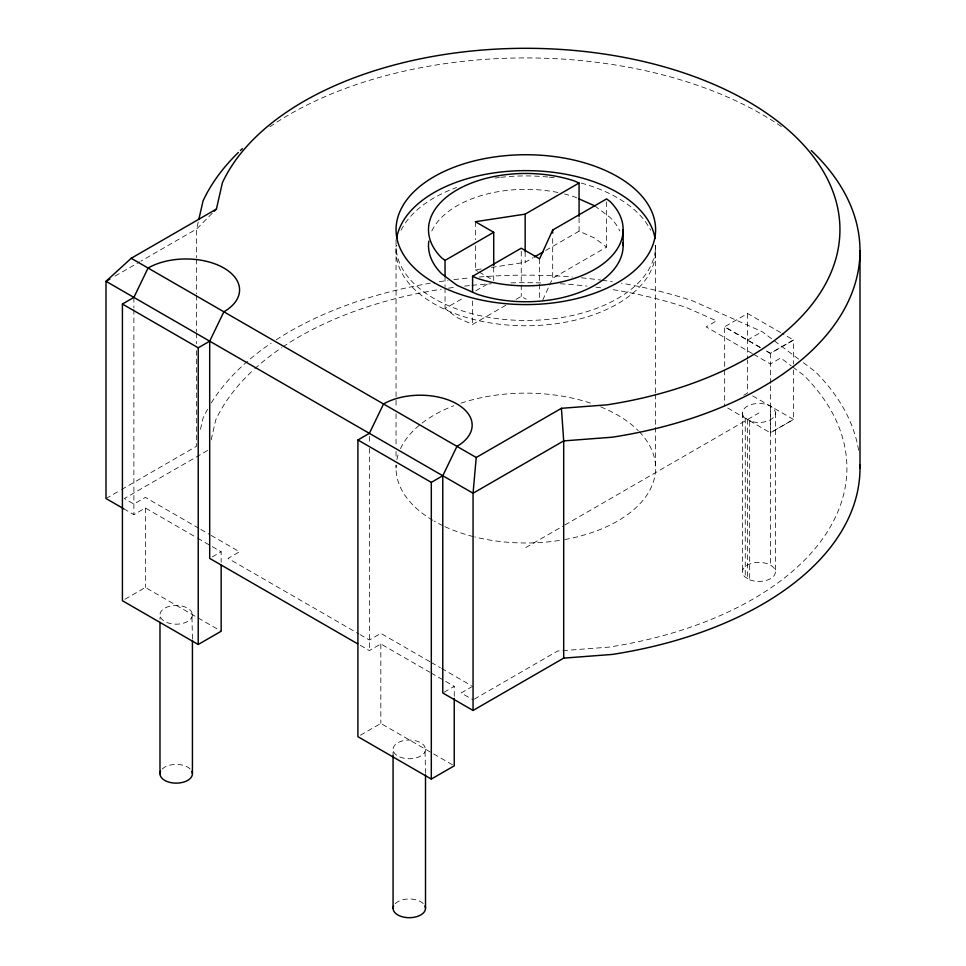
<?xml version="1.0" encoding="UTF-8"?>
<svg xmlns="http://www.w3.org/2000/svg" width="966" height="966" viewBox="0 0 966 966"><rect width="100%" height="100%" fill="white"/><g stroke="black" fill="none" stroke-linecap="round" stroke-linejoin="round"><path stroke-width="0.72" stroke-dasharray="4.83 3.62" d="M198.247 221.963L196.641 228.978L196.641 257.644M200.481 429.363L203.041 418.133A334.176 192.934 0 0 1 207.557 409.258M211.18 439.832L215.684 420.089A321.086 185.375 0 0 1 253.768 369.616M542.711 300.112L548.954 286.407M549.582 285.042L552.697 278.196L552.697 236.054M212.23 213.281L196.641 228.978L140.964 261.122M770.385 383.357L770.385 353.363L793.484 339.996L782.025 333.367M115.063 276.083L139.672 261.871M106.006 498.528L120.243 490.305M121.547 489.557L196.641 446.207L196.641 349.656M505.87 305.232L472.579 324.455L457.003 317.548L445.048 308.552L464.26 297.468M475.779 290.814L488.591 283.424M491.477 267.425L525.166 262.305L532.87 257.85M545.705 250.448L579.069 231.176L594.645 238.083L606.6 247.079L552.697 278.196M207.63 450.458L124.36 498.528L133.888 504.035L145.359 497.405L199.527 528.692M123.745 508.78L133.888 514.624L145.359 508.007L196.327 537.434M516.122 299.315L521.242 296.357L526.132 299.182M124.964 599.246L145.359 587.473L221.166 631.245M212.242 556.923L221.166 551.779L221.166 562.272M780.745 332.642L747.612 313.503L724.476 326.858L760.182 347.482M747.442 340.117L758.914 333.499M770.385 353.363L765.301 350.416L770.385 353.363L793.521 340.008L793.484 363.989M743.784 395.179L747.612 392.981L747.612 359.992M525.83 547.541L563.601 525.733M564.905 524.985L758.914 412.965M360.282 645.336L369.362 650.589L380.833 643.96L429.785 672.215M360.451 735.211L380.833 723.437L454.249 765.821M444.058 692.236L454.249 686.343L454.249 696.836M472.603 686.343L461.132 692.972L473.062 699.855M474.366 699.106L557.636 651.024L608.93 647.123A321.086 185.375 0 0 0 803.893 375.376L792.325 366.682M475.357 245.787L475.357 269.864L481.213 268.983M576.787 197.897L574.492 196.883A97.337 56.197 0 0 0 564.542 193.997M749.676 579.721L750.654 580.155A16.494 9.527 0 0 0 775.155 573.562A16.494 9.527 0 0 0 756.04 562.538A16.494 9.527 0 0 0 744.617 576.678L749.676 579.721L749.676 420.79M752.393 353.58L706.122 326.858L716.494 320.869L686.367 307.526A321.086 185.375 0 0 0 610.44 289.245M753.673 354.317L770.385 363.965L780.757 357.975L791.166 365.812M752.707 395.927L793.484 419.461L770.385 432.84L725.949 406.976M475.357 269.864L477.808 271.277M479.027 271.989L493.711 280.466L493.711 266.918M200.819 529.428L209.851 534.645M211.143 535.393L239.52 551.779L228.048 558.396L359.002 633.998M429.955 661.722L380.833 633.37L369.362 639.987L360.294 634.747M431.247 662.471L440.291 667.687M441.583 668.436L471.311 685.594M197.644 538.195L221.166 551.779M431.065 672.964L454.249 686.343M760.23 347.458L724.669 326.75L724.669 406.215M798.628 359.123L762.126 331.64L692.912 300.981A334.176 192.934 0 0 0 621.428 283.195M803.374 362.685L815.232 371.608A334.176 192.934 0 0 1 858.581 450.301M594.645 205.818L610.114 217.459A97.337 56.197 0 0 1 619.846 231.007M425.511 773.38L424.955 746.972A16.217 9.37 0 0 0 413.484 740.342L409.282 740.028A16.217 9.37 0 0 0 393.065 749.387L393.065 755.388M192.427 638.816L191.872 612.396A16.217 9.37 0 0 0 180.401 605.779L176.198 605.453A16.217 9.37 0 0 0 159.982 614.823L159.982 619.327M793.484 369.978L793.484 419.461L770.385 432.84L770.385 384.854M775.408 412.965L775.408 571.908M770.578 406.239L770.578 565.182M747.612 313.503L747.612 358.483M747.539 419.534L747.539 578.477M745.257 418.206L745.257 577.149M742.407 412.965L742.407 571.908M655.6 392.643L655.6 245.545A129.77 74.925 0 0 1 525.83 320.47A129.77 74.925 0 0 1 396.048 245.545M655.6 394.152L655.6 425.837M655.6 427.334L655.6 468.063M606.6 201.809L606.6 247.079M579.069 217.978L579.069 231.176M539.596 258.791L539.596 299.424M525.166 251.764L525.166 262.305M521.242 251.208L521.242 296.357M475.357 221.709L475.357 239.773M472.579 300.981L472.579 324.455M445.048 276.288L445.048 286.552M445.048 288.025L445.048 308.552M396.048 239.773L396.048 407.724M396.048 413.762L396.048 445.447M396.048 451.472L396.048 459.019M396.048 465.057L396.048 468.063M380.833 643.96L380.833 723.437M369.362 436.378L369.362 442.416M369.362 448.453L369.362 650.589M196.641 259.154L196.641 293.845M196.641 295.354L196.641 331.555M196.641 333.065L196.641 343.63M145.359 508.007L145.359 587.473M133.888 297.407L133.888 307.973M133.888 309.47L133.888 514.624M211.264 402.955A334.176 192.934 0 0 1 271.144 343.159M276.252 339.766A334.176 192.934 0 0 1 430.232 283.195M439.337 281.71A334.176 192.934 0 0 1 448.043 280.442M453.899 279.657A334.176 192.934 0 0 1 470.213 277.822M479.196 277.025A334.176 192.934 0 0 1 572.452 277.025M581.435 277.822A334.176 192.934 0 0 1 600.695 280.043M602.156 280.237A334.176 192.934 0 0 1 612.311 281.71M639.323 431.73A129.77 74.925 0 0 1 562.369 539.958M559.411 540.441A129.77 74.925 0 0 1 474.729 536.939M473.304 536.589A129.77 74.925 0 0 1 444.143 526.289M442.826 525.661A129.77 74.925 0 0 1 434.06 521.048M432.744 520.276A129.77 74.925 0 0 1 396.145 465.286M396.869 459.683A129.77 74.925 0 0 1 398.801 452.74M400.479 448.671A129.77 74.925 0 0 1 453.754 405.756M460.939 403.184A129.77 74.925 0 0 1 593.607 404.174M600.707 406.867A129.77 74.925 0 0 1 638.212 430.607M269.888 126.8A334.176 192.934 0 0 1 783.015 127.669M655.238 245.267A129.77 74.925 0 0 1 525.83 325.771A129.77 74.925 0 0 1 396.41 245.267M401.071 230.21A129.77 74.925 0 0 1 456.604 187.476M495.075 178.058A129.77 74.925 0 0 1 499.386 177.49M500.835 177.321A129.77 74.925 0 0 1 547.903 177.019M549.364 177.164A129.77 74.925 0 0 1 555.148 177.865M581.17 183.081A129.77 74.925 0 0 1 650.577 230.21M431.814 231.007A97.337 56.197 0 0 1 558.59 192.632M254.807 368.674A321.086 185.375 0 0 1 281.601 347.724M282.881 346.866A321.086 185.375 0 0 1 441.208 289.245M448.49 288.158A321.086 185.375 0 0 1 455.759 287.168M464.574 286.093A321.086 185.375 0 0 1 470.49 285.465M471.976 285.32A321.086 185.375 0 0 1 491.416 283.762M510.917 282.893A321.086 185.375 0 0 1 540.743 282.893M560.244 283.762A321.086 185.375 0 0 1 587.074 286.093M595.901 287.168A321.086 185.375 0 0 1 603.17 288.158M425.511 749.387A16.217 9.37 0 0 1 409.282 758.757A16.217 9.37 0 0 1 393.065 749.387M192.427 614.823A16.217 9.37 0 0 1 176.198 624.193A16.217 9.37 0 0 1 159.982 614.823M395.239 903.657A16.217 9.37 0 0 1 423.337 903.657M162.155 769.081A16.217 9.37 0 0 1 190.254 769.081M750.654 421.224L744.617 417.735A16.494 9.527 0 0 1 756.04 403.595A16.494 9.527 0 0 1 775.155 414.619A16.494 9.527 0 0 1 750.654 421.224"/><path stroke-width="1.45" d="M214.319 211.192L216.396 209.103L222.409 182.719A314.119 181.354 0 0 1 747.938 101.418A314.119 181.354 0 0 1 607.131 404.826L561.427 408.304L476.226 457.498L473.062 493.228L473.062 710.457L442.778 692.972L442.778 475.743L456.954 446.364A51.91 29.97 0 0 0 456.954 403.981A51.91 29.97 0 0 0 383.55 403.981L369.362 433.36L357.903 439.989L357.903 736.672L431.307 779.067L454.249 765.821L454.249 698.346M198.887 219.161L203.041 200.916A334.176 192.934 0 0 1 238.373 152.459M472.579 276.288L477.156 278.317A97.337 56.197 0 0 0 594.645 269.393A97.337 56.197 0 0 0 610.114 201.556L606.6 198.911L552.697 230.029L539.596 258.791L521.242 248.202L472.579 276.288L472.579 292.191M357.686 643.839L209.694 558.396L209.694 341.179L223.871 311.801A53.613 30.948 0 0 0 223.871 268.029A53.613 30.948 0 0 0 148.064 268.029L133.888 297.407L122.416 304.036L122.416 600.719L198.223 644.491L221.166 631.245L221.166 565.267M216.396 209.103L131.195 258.296L106.006 281.311L106.006 498.528L123.745 508.78M109.883 279.065L106.006 281.311L473.062 493.228L563.697 440.894L612.311 437.2A334.176 192.934 0 0 0 811.295 150.551M122.416 304.036L198.223 347.796L209.694 341.179M445.048 276.288L445.048 260.397L493.711 232.299L493.711 265.409M493.711 232.299L475.357 221.709L525.166 214.138L579.069 183.021L579.069 216.517M534.15 257.113L543.134 251.921M357.903 439.989L431.307 482.372L442.778 475.743M473.062 710.457L563.697 658.124L612.311 654.429A334.176 192.934 0 0 0 859.957 465.129M579.069 183.021L574.492 180.992A97.337 56.197 0 0 0 457.003 189.916A97.337 56.197 0 0 0 441.534 257.753L445.048 260.397M579.069 198.911L594.645 205.818M131.195 258.296L476.226 457.498M561.427 408.304L563.697 440.894L563.697 658.124M859.994 250.846L859.994 468.063M623.155 229.654L623.155 245.545M552.697 230.029L552.697 233.048M525.166 214.138L525.166 251.764M431.307 482.372L431.307 779.067M425.511 774.889L425.511 908.33M393.065 755.388L393.065 908.33M198.223 347.796L198.223 644.491M192.427 640.313L192.427 773.766M159.982 622.321L159.982 773.766M240.353 150.551A334.176 192.934 0 0 1 242.394 148.655M396.615 238.566A129.77 74.925 0 0 1 525.83 170.62A129.77 74.925 0 0 1 655.033 238.566M623.022 242.623A97.337 56.197 0 0 1 576.666 293.471A97.337 56.197 0 0 1 477.156 294.219L457.003 285.284L441.534 273.644A97.337 56.197 0 0 1 428.795 241.15M424.955 905.915A16.217 9.37 0 0 1 409.282 917.7A16.217 9.37 0 0 1 393.621 905.915M191.872 771.339A16.217 9.37 0 0 1 176.198 783.136A16.217 9.37 0 0 1 160.537 771.339M434.06 282.64A129.77 74.925 0 0 0 651.181 249.047A129.77 74.925 0 0 0 492.237 157.289A129.77 74.925 0 0 0 434.06 282.64"/></g></svg>
